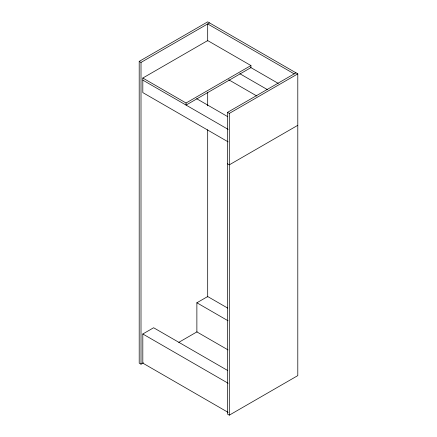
<?xml version="1.0" encoding="UTF-8"?>
<svg xmlns="http://www.w3.org/2000/svg" width="437" height="437" viewBox="0 0 437 437"><rect width="100%" height="100%" fill="white"/><g stroke="black" fill="none" stroke-linecap="round" stroke-linejoin="round"><path stroke-width="0.66" d="M143.369 362.803L141.009 364.168L139.206 363.125L139.206 61.388L207.69 21.85L297.794 73.875L297.794 375.612L229.31 415.15L227.513 414.112L227.513 112.369L295.991 72.832M139.206 61.388L141.009 62.425L209.487 22.888M228.136 141.867L142.812 92.6L142.812 78.037L207.69 40.581L250.936 65.55L250.936 67.631L186.064 105.088L186.064 103.006L250.936 65.55M227.513 112.369L229.31 113.412L297.794 73.875M297.794 125.304L229.31 164.842L227.513 163.799M228.136 412.391L142.812 363.125L142.812 333.994L153.622 327.75L227.77 370.56M228.065 349.917L196.874 331.912L196.874 302.781L207.69 296.537L227.693 308.09M178.793 342.351L197.092 331.787M294.188 73.875L207.69 23.931L207.69 40.996M250.647 67.462L278.303 83.429M239.831 73.706L267.488 89.672M228.649 79.736L256.896 96.042M196.579 98.675L227.77 116.679M142.812 78.037L186.064 103.006M142.812 80.118L228.136 129.379M196.874 302.781L228.065 320.785M142.812 333.994L228.136 383.254M229.31 113.412L229.31 415.15M207.69 92.196L207.69 105.852M207.69 129.745L207.69 296.996M141.009 62.425L141.009 364.168"/></g></svg>
